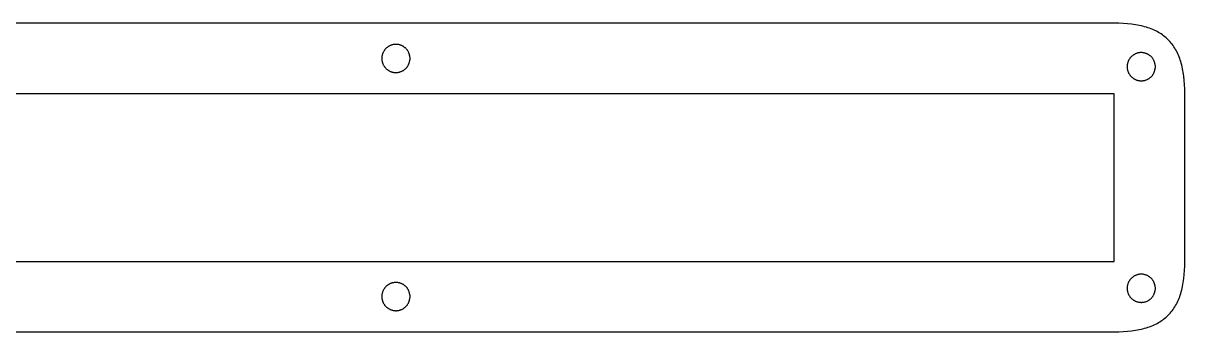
# Model space of a CAD drawing. Header units: millimetres. Extents: x 499 to 763, y 110 to 145.
# Drawn here: x 630.8 to 762.6, y 109.9 to 144.9 of the extents above; entities that cross this region are included whole.
import ezdxf

# ---------------------------------------------------------------- set-up
doc = ezdxf.new("R2010")
doc.units = ezdxf.units.MM
for name, color, linetype, true_color in [('bigger_exterior', 76, 'Continuous', 0x307816), ('interio_boundary', 76, 'Continuous', 0x307816), ('new_screws_big', 76, 'Continuous', 0x307816)]:
    doc.layers.add(name, color=color, linetype=linetype, true_color=true_color)

msp = doc.modelspace()

# ---------------------------------------------------------------- linework, layer by layer
at = {"layer": 'bigger_exterior'}
for p, q in [((754.63, 144.9), (506.98, 144.9)), ((755.15, 144.9), (754.63, 144.9)), ((755.65, 144.88), (755.15, 144.9)), ((756.13, 144.84), (755.65, 144.88)), ((756.6, 144.79), (756.13, 144.84)), ((756.82, 144.76), (756.6, 144.79)), ((757.04, 144.73), (756.82, 144.76)), ((757.26, 144.69), (757.04, 144.73)), ((757.47, 144.65), (757.26, 144.69)), ((757.67, 144.6), (757.47, 144.65)), ((757.88, 144.56), (757.67, 144.6)), ((758.07, 144.5), (757.88, 144.56)), ((758.27, 144.45), (758.07, 144.5)), ((758.45, 144.39), (758.27, 144.45)), ((758.64, 144.33), (758.45, 144.39)), ((758.82, 144.26), (758.64, 144.33)), ((758.99, 144.19), (758.82, 144.26)), ((759.16, 144.11), (758.99, 144.19)), ((759.33, 144.03), (759.16, 144.11)), ((759.49, 143.95), (759.33, 144.03)), ((759.65, 143.86), (759.49, 143.95)), ((759.8, 143.77), (759.65, 143.86)), ((759.95, 143.68), (759.8, 143.77)), ((760.09, 143.58), (759.95, 143.68)), ((760.23, 143.48), (760.09, 143.58)), ((760.37, 143.37), (760.23, 143.48)), ((760.5, 143.26), (760.37, 143.37)), ((760.63, 143.14), (760.5, 143.26)), ((760.75, 143.02), (760.63, 143.14)), ((760.87, 142.9), (760.75, 143.02)), ((760.98, 142.77), (760.87, 142.9)), ((761.1, 142.64), (760.98, 142.77)), ((761.2, 142.51), (761.1, 142.64)), ((761.3, 142.37), (761.2, 142.51)), ((761.4, 142.22), (761.3, 142.37)), ((761.5, 142.07), (761.4, 142.22)), ((761.59, 141.92), (761.5, 142.07)), ((761.68, 141.76), (761.59, 141.92)), ((761.76, 141.6), (761.68, 141.76)), ((761.84, 141.44), (761.76, 141.6)), ((761.91, 141.27), (761.84, 141.44)), ((761.98, 141.09), (761.91, 141.27)), ((762.05, 140.91), (761.98, 141.09)), ((762.11, 140.73), (762.05, 140.91)), ((762.17, 140.54), (762.11, 140.73)), ((762.23, 140.35), (762.17, 140.54)), ((762.28, 140.15), (762.23, 140.35)), ((762.33, 139.95), (762.28, 140.15)), ((762.38, 139.74), (762.33, 139.95)), ((762.42, 139.53), (762.38, 139.74)), ((762.45, 139.32), (762.42, 139.53)), ((762.49, 139.1), (762.45, 139.32)), ((762.52, 138.87), (762.49, 139.1)), ((762.57, 138.41), (762.52, 138.87)), ((762.6, 137.93), (762.57, 138.41)), ((762.62, 137.42), (762.6, 137.93)), ((762.63, 136.9), (762.62, 137.42)), ((762.63, 117.85), (762.63, 136.9)), ((762.6, 116.83), (762.62, 117.33)), ((762.62, 117.33), (762.63, 117.85)), ((762.52, 115.89), (762.57, 116.35)), ((762.57, 116.35), (762.6, 116.83)), ((762.28, 114.61), (762.33, 114.81)), ((762.33, 114.81), (762.38, 115.01)), ((762.38, 115.01), (762.42, 115.23)), ((762.42, 115.23), (762.45, 115.44)), ((762.45, 115.44), (762.49, 115.66)), ((762.49, 115.66), (762.52, 115.89)), ((761.84, 113.32), (761.91, 113.49)), ((761.91, 113.49), (761.98, 113.67)), ((761.98, 113.67), (762.05, 113.84)), ((762.05, 113.84), (762.11, 114.03)), ((762.11, 114.03), (762.17, 114.22)), ((762.17, 114.22), (762.23, 114.41)), ((762.23, 114.41), (762.28, 114.61)), ((760.98, 111.98), (761.1, 112.11)), ((761.1, 112.11), (761.2, 112.25)), ((761.2, 112.25), (761.3, 112.39)), ((761.3, 112.39), (761.4, 112.53)), ((761.4, 112.53), (761.5, 112.68)), ((761.5, 112.68), (761.59, 112.84)), ((761.59, 112.84), (761.68, 112.99)), ((761.68, 112.99), (761.76, 113.15)), ((761.76, 113.15), (761.84, 113.32)), ((759.33, 110.72), (759.49, 110.81)), ((759.49, 110.81), (759.65, 110.89)), ((759.65, 110.89), (759.8, 110.98)), ((759.8, 110.98), (759.95, 111.08)), ((759.95, 111.08), (760.09, 111.18)), ((760.09, 111.18), (760.23, 111.28)), ((760.23, 111.28), (760.37, 111.39)), ((760.37, 111.39), (760.5, 111.5)), ((760.5, 111.5), (760.63, 111.61)), ((760.63, 111.61), (760.75, 111.73)), ((760.75, 111.73), (760.87, 111.86)), ((760.87, 111.86), (760.98, 111.98)), ((506.98, 109.85), (754.63, 109.85)), ((754.63, 109.85), (755.15, 109.86)), ((755.15, 109.86), (755.65, 109.88)), ((755.65, 109.88), (756.13, 109.92)), ((756.13, 109.92), (756.6, 109.96)), ((756.6, 109.96), (756.82, 109.99)), ((756.82, 109.99), (757.04, 110.03)), ((757.04, 110.03), (757.26, 110.07)), ((757.26, 110.07), (757.47, 110.11)), ((757.47, 110.11), (757.67, 110.15)), ((757.67, 110.15), (757.88, 110.2)), ((757.88, 110.2), (758.07, 110.25)), ((758.07, 110.25), (758.27, 110.31)), ((758.27, 110.31), (758.45, 110.37)), ((758.45, 110.37), (758.64, 110.43)), ((758.64, 110.43), (758.82, 110.5)), ((758.82, 110.5), (758.99, 110.57)), ((758.99, 110.57), (759.16, 110.64)), ((759.16, 110.64), (759.33, 110.72))]:
    msp.add_line(p, q, dxfattribs=at)
at = {"layer": 'interio_boundary'}
for p, q in [((754.63, 136.9), (506.98, 136.9)), ((754.63, 117.85), (754.63, 136.9)), ((506.98, 117.85), (754.63, 117.85))]:
    msp.add_line(p, q, dxfattribs=at)
at = {"layer": 'new_screws_big'}
for p, q in [((672.46, 142.37), (672.41, 142.35)), ((672.52, 142.39), (672.46, 142.37)), ((672.57, 142.41), (672.52, 142.39)), ((672.62, 142.43), (672.57, 142.41)), ((672.67, 142.45), (672.62, 142.43)), ((672.73, 142.46), (672.67, 142.45)), ((672.78, 142.47), (672.73, 142.46)), ((672.84, 142.48), (672.78, 142.47)), ((672.89, 142.49), (672.84, 142.48)), ((672.95, 142.5), (672.89, 142.49)), ((673, 142.5), (672.95, 142.5)), ((673.06, 142.5), (673, 142.5)), ((673.11, 142.5), (673.06, 142.5)), ((673.17, 142.5), (673.11, 142.5)), ((673.22, 142.5), (673.17, 142.5)), ((673.28, 142.49), (673.22, 142.5)), ((673.33, 142.49), (673.28, 142.49)), ((673.39, 142.48), (673.33, 142.49)), ((673.44, 142.47), (673.39, 142.48)), ((673.5, 142.45), (673.44, 142.47)), ((673.55, 142.44), (673.5, 142.45)), ((673.6, 142.42), (673.55, 142.44)), ((673.66, 142.4), (673.6, 142.42)), ((673.71, 142.38), (673.66, 142.4)), ((673.76, 142.36), (673.71, 142.38)), ((671.51, 141.1), (671.5, 141.04)), ((671.52, 141.15), (671.51, 141.1)), ((671.53, 141.21), (671.52, 141.15)), ((671.54, 141.26), (671.53, 141.21)), ((671.55, 141.31), (671.54, 141.26)), ((671.57, 141.37), (671.55, 141.31)), ((671.59, 141.42), (671.57, 141.37)), ((671.6, 141.47), (671.59, 141.42)), ((671.62, 141.52), (671.6, 141.47)), ((671.65, 141.58), (671.62, 141.52)), ((671.67, 141.63), (671.65, 141.58)), ((671.7, 141.67), (671.67, 141.63)), ((671.73, 141.72), (671.7, 141.67)), ((671.75, 141.77), (671.73, 141.72)), ((671.79, 141.82), (671.75, 141.77)), ((671.82, 141.86), (671.79, 141.82)), ((671.85, 141.91), (671.82, 141.86)), ((671.89, 141.95), (671.85, 141.91)), ((671.92, 141.99), (671.89, 141.95)), ((671.96, 142.03), (671.92, 141.99)), ((672, 142.07), (671.96, 142.03)), ((672.04, 142.11), (672, 142.07)), ((672.09, 142.14), (672.04, 142.11)), ((672.13, 142.18), (672.09, 142.14)), ((672.17, 142.21), (672.13, 142.18)), ((672.22, 142.24), (672.17, 142.21)), ((672.27, 142.27), (672.22, 142.24)), ((672.32, 142.3), (672.27, 142.27)), ((672.36, 142.32), (672.32, 142.3)), ((672.41, 142.35), (672.36, 142.32)), ((673.81, 142.34), (673.76, 142.36)), ((673.86, 142.31), (673.81, 142.34)), ((673.91, 142.28), (673.86, 142.31)), ((673.95, 142.26), (673.91, 142.28)), ((674, 142.22), (673.95, 142.26)), ((674.05, 142.19), (674, 142.22)), ((674.09, 142.16), (674.05, 142.19)), ((674.13, 142.12), (674.09, 142.16)), ((674.18, 142.09), (674.13, 142.12)), ((674.22, 142.05), (674.18, 142.09)), ((674.25, 142.01), (674.22, 142.05)), ((674.29, 141.97), (674.25, 142.01)), ((674.33, 141.93), (674.29, 141.97)), ((674.36, 141.88), (674.33, 141.93)), ((674.4, 141.84), (674.36, 141.88)), ((674.43, 141.79), (674.4, 141.84)), ((674.46, 141.75), (674.43, 141.79)), ((674.49, 141.7), (674.46, 141.75)), ((674.51, 141.65), (674.49, 141.7)), ((674.54, 141.6), (674.51, 141.65)), ((674.56, 141.55), (674.54, 141.6)), ((674.58, 141.5), (674.56, 141.55)), ((674.6, 141.45), (674.58, 141.5)), ((674.62, 141.39), (674.6, 141.45)), ((674.64, 141.34), (674.62, 141.39)), ((674.65, 141.29), (674.64, 141.34)), ((674.66, 141.23), (674.65, 141.29)), ((674.67, 141.18), (674.66, 141.23)), ((674.68, 141.12), (674.67, 141.18)), ((674.69, 141.07), (674.68, 141.12)), ((674.7, 141.01), (674.69, 141.07)), ((756.55, 141.09), (756.51, 141.05)), ((756.59, 141.13), (756.55, 141.09)), ((756.63, 141.17), (756.59, 141.13)), ((756.68, 141.2), (756.63, 141.17)), ((756.72, 141.24), (756.68, 141.2)), ((756.76, 141.27), (756.72, 141.24)), ((756.81, 141.3), (756.76, 141.27)), ((756.86, 141.33), (756.81, 141.3)), ((756.91, 141.36), (756.86, 141.33)), ((756.95, 141.38), (756.91, 141.36)), ((757, 141.41), (756.95, 141.38)), ((757.05, 141.43), (757, 141.41)), ((757.11, 141.45), (757.05, 141.43)), ((757.16, 141.47), (757.11, 141.45)), ((757.21, 141.49), (757.16, 141.47)), ((757.26, 141.51), (757.21, 141.49)), ((757.32, 141.52), (757.26, 141.51)), ((757.37, 141.53), (757.32, 141.52)), ((757.43, 141.54), (757.37, 141.53)), ((757.48, 141.55), (757.43, 141.54)), ((757.54, 141.56), (757.48, 141.55)), ((757.59, 141.56), (757.54, 141.56)), ((757.65, 141.56), (757.59, 141.56)), ((757.7, 141.56), (757.65, 141.56)), ((757.76, 141.56), (757.7, 141.56)), ((757.81, 141.56), (757.76, 141.56)), ((757.87, 141.55), (757.81, 141.56)), ((757.92, 141.55), (757.87, 141.55)), ((757.98, 141.54), (757.92, 141.55)), ((758.03, 141.53), (757.98, 141.54)), ((758.09, 141.51), (758.03, 141.53)), ((758.14, 141.5), (758.09, 141.51)), ((758.19, 141.48), (758.14, 141.5)), ((758.25, 141.46), (758.19, 141.48)), ((758.3, 141.44), (758.25, 141.46)), ((758.35, 141.42), (758.3, 141.44)), ((758.4, 141.4), (758.35, 141.42)), ((758.45, 141.37), (758.4, 141.4)), ((758.5, 141.34), (758.45, 141.37)), ((758.54, 141.32), (758.5, 141.34)), ((758.59, 141.29), (758.54, 141.32)), ((758.64, 141.25), (758.59, 141.29)), ((758.68, 141.22), (758.64, 141.25)), ((758.72, 141.18), (758.68, 141.22)), ((758.77, 141.15), (758.72, 141.18)), ((758.81, 141.11), (758.77, 141.15)), ((758.85, 141.07), (758.81, 141.11)), ((758.88, 141.03), (758.85, 141.07)), ((671.5, 141.04), (671.5, 140.99)), ((671.5, 140.99), (671.5, 140.93)), ((671.5, 140.93), (671.5, 140.88)), ((671.5, 140.88), (671.5, 140.82)), ((671.5, 140.82), (671.5, 140.76)), ((671.5, 140.76), (671.51, 140.71)), ((671.51, 140.71), (671.52, 140.65)), ((671.52, 140.65), (671.53, 140.6)), ((671.53, 140.6), (671.54, 140.55)), ((671.54, 140.55), (671.55, 140.49)), ((671.55, 140.49), (671.57, 140.44)), ((671.57, 140.44), (671.59, 140.38)), ((671.59, 140.38), (671.6, 140.33)), ((671.6, 140.33), (671.62, 140.28)), ((671.62, 140.28), (671.65, 140.23)), ((671.65, 140.23), (671.67, 140.18)), ((671.67, 140.18), (671.7, 140.13)), ((671.7, 140.13), (671.73, 140.08)), ((671.73, 140.08), (671.75, 140.04)), ((671.75, 140.04), (671.79, 139.99)), ((671.79, 139.99), (671.82, 139.94)), ((671.82, 139.94), (671.85, 139.9)), ((671.85, 139.9), (671.89, 139.86)), ((671.89, 139.86), (671.92, 139.82)), ((671.92, 139.82), (671.96, 139.78)), ((671.96, 139.78), (672, 139.74)), ((672, 139.74), (672.04, 139.7)), ((674.18, 139.72), (674.22, 139.76)), ((674.22, 139.76), (674.25, 139.8)), ((674.25, 139.8), (674.29, 139.84)), ((674.29, 139.84), (674.33, 139.88)), ((674.33, 139.88), (674.36, 139.92)), ((674.36, 139.92), (674.4, 139.97)), ((674.4, 139.97), (674.43, 140.01)), ((674.43, 140.01), (674.46, 140.06)), ((674.46, 140.06), (674.49, 140.11)), ((674.49, 140.11), (674.51, 140.16)), ((674.51, 140.16), (674.54, 140.21)), ((674.54, 140.21), (674.56, 140.26)), ((674.56, 140.26), (674.58, 140.31)), ((674.58, 140.31), (674.6, 140.36)), ((674.6, 140.36), (674.62, 140.41)), ((674.62, 140.41), (674.64, 140.46)), ((674.64, 140.46), (674.65, 140.52)), ((674.65, 140.52), (674.66, 140.57)), ((674.66, 140.57), (674.67, 140.63)), ((674.67, 140.63), (674.68, 140.68)), ((674.68, 140.68), (674.69, 140.74)), ((674.69, 140.74), (674.7, 140.79)), ((674.7, 140.96), (674.7, 141.01)), ((674.7, 140.9), (674.7, 140.96)), ((674.7, 140.85), (674.7, 140.9)), ((674.7, 140.79), (674.7, 140.85)), ((756.1, 140.1), (756.09, 140.05)), ((756.09, 140.05), (756.09, 139.99)), ((756.09, 139.99), (756.09, 139.94)), ((756.09, 139.94), (756.09, 139.88)), ((756.09, 139.88), (756.1, 139.83)), ((756.11, 140.21), (756.1, 140.16)), ((756.1, 140.16), (756.1, 140.1)), ((756.1, 139.83), (756.1, 139.77)), ((756.1, 139.77), (756.11, 139.71)), ((756.12, 140.27), (756.11, 140.21)), ((756.13, 140.32), (756.12, 140.27)), ((756.14, 140.38), (756.13, 140.32)), ((756.16, 140.43), (756.14, 140.38)), ((756.18, 140.48), (756.16, 140.43)), ((756.19, 140.53), (756.18, 140.48)), ((756.22, 140.59), (756.19, 140.53)), ((756.24, 140.64), (756.22, 140.59)), ((756.26, 140.69), (756.24, 140.64)), ((756.29, 140.74), (756.26, 140.69)), ((756.32, 140.78), (756.29, 140.74)), ((756.34, 140.83), (756.32, 140.78)), ((756.38, 140.88), (756.34, 140.83)), ((756.41, 140.92), (756.38, 140.88)), ((756.44, 140.97), (756.41, 140.92)), ((756.48, 141.01), (756.44, 140.97)), ((756.51, 141.05), (756.48, 141.01)), ((758.92, 140.99), (758.88, 141.03)), ((758.95, 140.94), (758.92, 140.99)), ((758.99, 140.9), (758.95, 140.94)), ((759.02, 140.85), (758.99, 140.9)), ((759.05, 140.81), (759.02, 140.85)), ((759.08, 140.76), (759.05, 140.81)), ((759.1, 140.71), (759.08, 140.76)), ((759.13, 140.66), (759.1, 140.71)), ((759.15, 140.61), (759.13, 140.66)), ((759.17, 140.56), (759.15, 140.61)), ((759.19, 140.51), (759.17, 140.56)), ((759.21, 140.46), (759.19, 140.51)), ((759.23, 140.4), (759.21, 140.46)), ((759.24, 140.35), (759.23, 140.4)), ((759.25, 140.29), (759.24, 140.35)), ((759.27, 140.24), (759.25, 140.29)), ((759.27, 140.19), (759.27, 140.24)), ((759.28, 140.13), (759.27, 140.19)), ((759.27, 139.74), (759.28, 139.8)), ((759.27, 139.69), (759.27, 139.74)), ((759.29, 140.07), (759.28, 140.13)), ((759.28, 139.8), (759.29, 139.85)), ((759.29, 140.02), (759.29, 140.07)), ((759.29, 139.96), (759.29, 140.02)), ((759.29, 139.91), (759.29, 139.96)), ((759.29, 139.85), (759.29, 139.91)), ((672.04, 139.7), (672.09, 139.66)), ((672.09, 139.66), (672.13, 139.63)), ((672.13, 139.63), (672.17, 139.6)), ((672.17, 139.6), (672.22, 139.57)), ((672.22, 139.57), (672.27, 139.54)), ((672.27, 139.54), (672.32, 139.51)), ((672.32, 139.51), (672.36, 139.48)), ((672.36, 139.48), (672.41, 139.46)), ((672.41, 139.46), (672.46, 139.43)), ((672.46, 139.43), (672.52, 139.41)), ((672.52, 139.41), (672.57, 139.39)), ((672.57, 139.39), (672.62, 139.38)), ((672.62, 139.38), (672.67, 139.36)), ((672.67, 139.36), (672.73, 139.35)), ((672.73, 139.35), (672.78, 139.33)), ((672.78, 139.33), (672.84, 139.32)), ((672.84, 139.32), (672.89, 139.32)), ((672.89, 139.32), (672.95, 139.31)), ((672.95, 139.31), (673, 139.31)), ((673, 139.31), (673.06, 139.3)), ((673.06, 139.3), (673.11, 139.3)), ((673.11, 139.3), (673.17, 139.3)), ((673.17, 139.3), (673.22, 139.31)), ((673.22, 139.31), (673.28, 139.31)), ((673.28, 139.31), (673.33, 139.32)), ((673.33, 139.32), (673.39, 139.33)), ((673.39, 139.33), (673.44, 139.34)), ((673.44, 139.34), (673.5, 139.35)), ((673.5, 139.35), (673.55, 139.37)), ((673.55, 139.37), (673.6, 139.38)), ((673.6, 139.38), (673.66, 139.4)), ((673.66, 139.4), (673.71, 139.42)), ((673.71, 139.42), (673.76, 139.45)), ((673.76, 139.45), (673.81, 139.47)), ((673.81, 139.47), (673.86, 139.49)), ((673.86, 139.49), (673.91, 139.52)), ((673.91, 139.52), (673.95, 139.55)), ((673.95, 139.55), (674, 139.58)), ((674, 139.58), (674.05, 139.61)), ((674.05, 139.61), (674.09, 139.65)), ((674.09, 139.65), (674.13, 139.68)), ((674.13, 139.68), (674.18, 139.72)), ((756.11, 139.71), (756.12, 139.66)), ((756.12, 139.66), (756.13, 139.61)), ((756.13, 139.61), (756.14, 139.55)), ((756.14, 139.55), (756.16, 139.5)), ((756.16, 139.5), (756.18, 139.45)), ((756.18, 139.45), (756.19, 139.39)), ((756.19, 139.39), (756.22, 139.34)), ((756.22, 139.34), (756.24, 139.29)), ((756.24, 139.29), (756.26, 139.24)), ((756.26, 139.24), (756.29, 139.19)), ((756.29, 139.19), (756.32, 139.14)), ((756.32, 139.14), (756.34, 139.1)), ((756.34, 139.1), (756.38, 139.05)), ((756.38, 139.05), (756.41, 139.01)), ((756.41, 139.01), (756.44, 138.96)), ((756.44, 138.96), (756.48, 138.92)), ((756.48, 138.92), (756.51, 138.88)), ((756.51, 138.88), (756.55, 138.84)), ((756.55, 138.84), (756.59, 138.8)), ((756.59, 138.8), (756.63, 138.76)), ((756.63, 138.76), (756.68, 138.73)), ((756.68, 138.73), (756.72, 138.69)), ((756.72, 138.69), (756.76, 138.66)), ((756.76, 138.66), (756.81, 138.63)), ((756.81, 138.63), (756.86, 138.6)), ((756.86, 138.6), (756.91, 138.57)), ((756.91, 138.57), (756.95, 138.54)), ((756.95, 138.54), (757, 138.52)), ((757, 138.52), (757.05, 138.5)), ((757.05, 138.5), (757.11, 138.47)), ((757.11, 138.47), (757.16, 138.45)), ((757.16, 138.45), (757.21, 138.44)), ((757.21, 138.44), (757.26, 138.42)), ((757.26, 138.42), (757.32, 138.41)), ((758.09, 138.41), (758.14, 138.43)), ((758.14, 138.43), (758.19, 138.45)), ((758.19, 138.45), (758.25, 138.46)), ((758.25, 138.46), (758.3, 138.48)), ((758.3, 138.48), (758.35, 138.51)), ((758.35, 138.51), (758.4, 138.53)), ((758.4, 138.53), (758.45, 138.56)), ((758.45, 138.56), (758.5, 138.58)), ((758.5, 138.58), (758.54, 138.61)), ((758.54, 138.61), (758.59, 138.64)), ((758.59, 138.64), (758.64, 138.67)), ((758.64, 138.67), (758.68, 138.71)), ((758.68, 138.71), (758.72, 138.74)), ((758.72, 138.74), (758.77, 138.78)), ((758.77, 138.78), (758.81, 138.82)), ((758.81, 138.82), (758.85, 138.86)), ((758.85, 138.86), (758.88, 138.9)), ((758.88, 138.9), (758.92, 138.94)), ((758.92, 138.94), (758.95, 138.98)), ((758.95, 138.98), (758.99, 139.03)), ((758.99, 139.03), (759.02, 139.07)), ((759.02, 139.07), (759.05, 139.12)), ((759.05, 139.12), (759.08, 139.17)), ((759.08, 139.17), (759.1, 139.22)), ((759.1, 139.22), (759.13, 139.27)), ((759.13, 139.27), (759.15, 139.32)), ((759.15, 139.32), (759.17, 139.37)), ((759.17, 139.37), (759.19, 139.42)), ((759.19, 139.42), (759.21, 139.47)), ((759.21, 139.47), (759.23, 139.53)), ((759.23, 139.53), (759.24, 139.58)), ((759.24, 139.58), (759.25, 139.63)), ((759.25, 139.63), (759.27, 139.69)), ((757.32, 138.41), (757.37, 138.4)), ((757.37, 138.4), (757.43, 138.39)), ((757.43, 138.39), (757.48, 138.38)), ((757.48, 138.38), (757.54, 138.37)), ((757.54, 138.37), (757.59, 138.37)), ((757.59, 138.37), (757.65, 138.36)), ((757.65, 138.36), (757.7, 138.36)), ((757.7, 138.36), (757.76, 138.37)), ((757.76, 138.37), (757.81, 138.37)), ((757.81, 138.37), (757.87, 138.37)), ((757.87, 138.37), (757.92, 138.38)), ((757.92, 138.38), (757.98, 138.39)), ((757.98, 138.39), (758.03, 138.4)), ((758.03, 138.4), (758.09, 138.41)), ((756.68, 116.03), (756.63, 115.99)), ((756.72, 116.07), (756.68, 116.03)), ((756.76, 116.1), (756.72, 116.07)), ((756.81, 116.13), (756.76, 116.1)), ((756.86, 116.16), (756.81, 116.13)), ((756.91, 116.19), (756.86, 116.16)), ((756.95, 116.21), (756.91, 116.19)), ((757, 116.24), (756.95, 116.21)), ((757.05, 116.26), (757, 116.24)), ((757.11, 116.28), (757.05, 116.26)), ((757.16, 116.3), (757.11, 116.28)), ((757.21, 116.32), (757.16, 116.3)), ((757.26, 116.33), (757.21, 116.32)), ((757.32, 116.35), (757.26, 116.33)), ((757.37, 116.36), (757.32, 116.35)), ((757.43, 116.37), (757.37, 116.36)), ((757.48, 116.38), (757.43, 116.37)), ((757.54, 116.39), (757.48, 116.38)), ((757.59, 116.39), (757.54, 116.39)), ((757.65, 116.39), (757.59, 116.39)), ((757.7, 116.39), (757.65, 116.39)), ((757.76, 116.39), (757.7, 116.39)), ((757.81, 116.39), (757.76, 116.39)), ((757.87, 116.38), (757.81, 116.39)), ((757.92, 116.38), (757.87, 116.38)), ((757.98, 116.37), (757.92, 116.38)), ((758.03, 116.35), (757.98, 116.37)), ((758.09, 116.34), (758.03, 116.35)), ((758.14, 116.33), (758.09, 116.34)), ((758.19, 116.31), (758.14, 116.33)), ((758.25, 116.29), (758.19, 116.31)), ((758.3, 116.27), (758.25, 116.29)), ((758.35, 116.25), (758.3, 116.27)), ((758.4, 116.23), (758.35, 116.25)), ((758.45, 116.2), (758.4, 116.23)), ((758.5, 116.17), (758.45, 116.2)), ((758.54, 116.14), (758.5, 116.17)), ((758.59, 116.11), (758.54, 116.14)), ((758.64, 116.08), (758.59, 116.11)), ((758.68, 116.05), (758.64, 116.08)), ((758.72, 116.01), (758.68, 116.05)), ((758.77, 115.98), (758.72, 116.01)), ((671.75, 114.72), (671.73, 114.67)), ((671.79, 114.77), (671.75, 114.72)), ((671.82, 114.81), (671.79, 114.77)), ((671.85, 114.86), (671.82, 114.81)), ((671.89, 114.9), (671.85, 114.86)), ((671.92, 114.94), (671.89, 114.9)), ((671.96, 114.98), (671.92, 114.94)), ((672, 115.02), (671.96, 114.98)), ((672.04, 115.06), (672, 115.02)), ((672.09, 115.09), (672.04, 115.06)), ((672.13, 115.13), (672.09, 115.09)), ((672.17, 115.16), (672.13, 115.13)), ((672.22, 115.19), (672.17, 115.16)), ((672.27, 115.22), (672.22, 115.19)), ((672.32, 115.25), (672.27, 115.22)), ((672.36, 115.27), (672.32, 115.25)), ((672.41, 115.3), (672.36, 115.27)), ((672.46, 115.32), (672.41, 115.3)), ((672.52, 115.34), (672.46, 115.32)), ((672.57, 115.36), (672.52, 115.34)), ((672.62, 115.38), (672.57, 115.36)), ((672.67, 115.4), (672.62, 115.38)), ((672.73, 115.41), (672.67, 115.4)), ((672.78, 115.42), (672.73, 115.41)), ((672.84, 115.43), (672.78, 115.42)), ((672.89, 115.44), (672.84, 115.43)), ((672.95, 115.45), (672.89, 115.44)), ((673, 115.45), (672.95, 115.45)), ((673.06, 115.45), (673, 115.45)), ((673.11, 115.45), (673.06, 115.45)), ((673.17, 115.45), (673.11, 115.45)), ((673.22, 115.45), (673.17, 115.45)), ((673.28, 115.44), (673.22, 115.45)), ((673.33, 115.44), (673.28, 115.44)), ((673.39, 115.43), (673.33, 115.44)), ((673.44, 115.42), (673.39, 115.43)), ((673.5, 115.4), (673.44, 115.42)), ((673.55, 115.39), (673.5, 115.4)), ((673.6, 115.37), (673.55, 115.39)), ((673.66, 115.35), (673.6, 115.37)), ((673.71, 115.33), (673.66, 115.35)), ((673.76, 115.31), (673.71, 115.33)), ((673.81, 115.29), (673.76, 115.31)), ((673.86, 115.26), (673.81, 115.29)), ((673.91, 115.23), (673.86, 115.26)), ((673.95, 115.21), (673.91, 115.23)), ((674, 115.17), (673.95, 115.21)), ((674.05, 115.14), (674, 115.17)), ((674.09, 115.11), (674.05, 115.14)), ((674.13, 115.07), (674.09, 115.11)), ((674.18, 115.04), (674.13, 115.07)), ((674.22, 115), (674.18, 115.04)), ((674.25, 114.96), (674.22, 115)), ((674.29, 114.92), (674.25, 114.96)), ((674.33, 114.88), (674.29, 114.92)), ((674.36, 114.83), (674.33, 114.88)), ((674.4, 114.79), (674.36, 114.83)), ((674.43, 114.74), (674.4, 114.79)), ((674.46, 114.7), (674.43, 114.74)), ((674.49, 114.65), (674.46, 114.7)), ((756.1, 114.93), (756.09, 114.88)), ((756.09, 114.88), (756.09, 114.82)), ((756.09, 114.82), (756.09, 114.76)), ((756.09, 114.76), (756.09, 114.71)), ((756.09, 114.71), (756.1, 114.65)), ((756.11, 115.04), (756.1, 114.99)), ((756.1, 114.99), (756.1, 114.93)), ((756.12, 115.1), (756.11, 115.04)), ((756.13, 115.15), (756.12, 115.1)), ((756.14, 115.2), (756.13, 115.15)), ((756.16, 115.26), (756.14, 115.2)), ((756.18, 115.31), (756.16, 115.26)), ((756.19, 115.36), (756.18, 115.31)), ((756.22, 115.41), (756.19, 115.36)), ((756.24, 115.47), (756.22, 115.41)), ((756.26, 115.52), (756.24, 115.47)), ((756.29, 115.56), (756.26, 115.52)), ((756.32, 115.61), (756.29, 115.56)), ((756.34, 115.66), (756.32, 115.61)), ((756.38, 115.71), (756.34, 115.66)), ((756.41, 115.75), (756.38, 115.71)), ((756.44, 115.79), (756.41, 115.75)), ((756.48, 115.84), (756.44, 115.79)), ((756.51, 115.88), (756.48, 115.84)), ((756.55, 115.92), (756.51, 115.88)), ((756.59, 115.96), (756.55, 115.92)), ((756.63, 115.99), (756.59, 115.96)), ((758.81, 115.94), (758.77, 115.98)), ((758.85, 115.9), (758.81, 115.94)), ((758.88, 115.86), (758.85, 115.9)), ((758.92, 115.82), (758.88, 115.86)), ((758.95, 115.77), (758.92, 115.82)), ((758.99, 115.73), (758.95, 115.77)), ((759.02, 115.68), (758.99, 115.73)), ((759.05, 115.64), (759.02, 115.68)), ((759.08, 115.59), (759.05, 115.64)), ((759.1, 115.54), (759.08, 115.59)), ((759.13, 115.49), (759.1, 115.54)), ((759.15, 115.44), (759.13, 115.49)), ((759.17, 115.39), (759.15, 115.44)), ((759.19, 115.34), (759.17, 115.39)), ((759.21, 115.28), (759.19, 115.34)), ((759.23, 115.23), (759.21, 115.28)), ((759.24, 115.18), (759.23, 115.23)), ((759.25, 115.12), (759.24, 115.18)), ((759.27, 115.07), (759.25, 115.12)), ((759.27, 115.01), (759.27, 115.07)), ((759.28, 114.96), (759.27, 115.01)), ((759.29, 114.9), (759.28, 114.96)), ((759.29, 114.85), (759.29, 114.9)), ((759.29, 114.79), (759.29, 114.85)), ((759.29, 114.74), (759.29, 114.79)), ((759.29, 114.68), (759.29, 114.74)), ((671.51, 114.05), (671.5, 113.99)), ((671.5, 113.99), (671.5, 113.94)), ((671.5, 113.94), (671.5, 113.88)), ((671.5, 113.88), (671.5, 113.83)), ((671.5, 113.83), (671.5, 113.77)), ((671.5, 113.77), (671.5, 113.71)), ((671.5, 113.71), (671.51, 113.66)), ((671.52, 114.1), (671.51, 114.05)), ((671.51, 113.66), (671.52, 113.6)), ((671.53, 114.16), (671.52, 114.1)), ((671.52, 113.6), (671.53, 113.55)), ((671.54, 114.21), (671.53, 114.16)), ((671.53, 113.55), (671.54, 113.5)), ((671.55, 114.26), (671.54, 114.21)), ((671.54, 113.5), (671.55, 113.44)), ((671.57, 114.32), (671.55, 114.26)), ((671.55, 113.44), (671.57, 113.39)), ((671.59, 114.37), (671.57, 114.32)), ((671.57, 113.39), (671.59, 113.33)), ((671.6, 114.42), (671.59, 114.37)), ((671.62, 114.47), (671.6, 114.42)), ((671.65, 114.53), (671.62, 114.47)), ((671.67, 114.58), (671.65, 114.53)), ((671.7, 114.62), (671.67, 114.58)), ((671.73, 114.67), (671.7, 114.62)), ((674.51, 114.6), (674.49, 114.65)), ((674.54, 114.55), (674.51, 114.6)), ((674.56, 114.5), (674.54, 114.55)), ((674.58, 114.45), (674.56, 114.5)), ((674.6, 114.4), (674.58, 114.45)), ((674.62, 114.34), (674.6, 114.4)), ((674.64, 114.29), (674.62, 114.34)), ((674.62, 113.36), (674.64, 113.41)), ((674.65, 114.24), (674.64, 114.29)), ((674.64, 113.41), (674.65, 113.47)), ((674.66, 114.18), (674.65, 114.24)), ((674.65, 113.47), (674.66, 113.52)), ((674.67, 114.13), (674.66, 114.18)), ((674.66, 113.52), (674.67, 113.58)), ((674.68, 114.07), (674.67, 114.13)), ((674.67, 113.58), (674.68, 113.63)), ((674.69, 114.02), (674.68, 114.07)), ((674.68, 113.63), (674.69, 113.69)), ((674.7, 113.96), (674.69, 114.02)), ((674.69, 113.69), (674.7, 113.74)), ((674.7, 113.91), (674.7, 113.96)), ((674.7, 113.85), (674.7, 113.91)), ((674.7, 113.8), (674.7, 113.85)), ((674.7, 113.74), (674.7, 113.8)), ((756.1, 114.65), (756.1, 114.6)), ((756.1, 114.6), (756.11, 114.54)), ((756.11, 114.54), (756.12, 114.49)), ((756.12, 114.49), (756.13, 114.43)), ((756.13, 114.43), (756.14, 114.38)), ((756.14, 114.38), (756.16, 114.33)), ((756.16, 114.33), (756.18, 114.27)), ((756.18, 114.27), (756.19, 114.22)), ((756.19, 114.22), (756.22, 114.17)), ((756.22, 114.17), (756.24, 114.12)), ((756.24, 114.12), (756.26, 114.07)), ((756.26, 114.07), (756.29, 114.02)), ((756.29, 114.02), (756.32, 113.97)), ((756.32, 113.97), (756.34, 113.93)), ((756.34, 113.93), (756.38, 113.88)), ((756.38, 113.88), (756.41, 113.83)), ((756.41, 113.83), (756.44, 113.79)), ((756.44, 113.79), (756.48, 113.75)), ((756.48, 113.75), (756.51, 113.71)), ((756.51, 113.71), (756.55, 113.67)), ((756.55, 113.67), (756.59, 113.63)), ((756.59, 113.63), (756.63, 113.59)), ((756.63, 113.59), (756.68, 113.55)), ((756.68, 113.55), (756.72, 113.52)), ((756.72, 113.52), (756.76, 113.49)), ((756.76, 113.49), (756.81, 113.46)), ((756.81, 113.46), (756.86, 113.43)), ((756.86, 113.43), (756.91, 113.4)), ((756.91, 113.4), (756.95, 113.37)), ((756.95, 113.37), (757, 113.35)), ((758.4, 113.36), (758.45, 113.38)), ((758.45, 113.38), (758.5, 113.41)), ((758.5, 113.41), (758.54, 113.44)), ((758.54, 113.44), (758.59, 113.47)), ((758.59, 113.47), (758.64, 113.5)), ((758.64, 113.5), (758.68, 113.54)), ((758.68, 113.54), (758.72, 113.57)), ((758.72, 113.57), (758.77, 113.61)), ((758.77, 113.61), (758.81, 113.65)), ((758.81, 113.65), (758.85, 113.69)), ((758.85, 113.69), (758.88, 113.73)), ((758.88, 113.73), (758.92, 113.77)), ((758.92, 113.77), (758.95, 113.81)), ((758.95, 113.81), (758.99, 113.86)), ((758.99, 113.86), (759.02, 113.9)), ((759.02, 113.9), (759.05, 113.95)), ((759.05, 113.95), (759.08, 114)), ((759.08, 114), (759.1, 114.05)), ((759.1, 114.05), (759.13, 114.09)), ((759.13, 114.09), (759.15, 114.15)), ((759.15, 114.15), (759.17, 114.2)), ((759.17, 114.2), (759.19, 114.25)), ((759.19, 114.25), (759.21, 114.3)), ((759.21, 114.3), (759.23, 114.35)), ((759.23, 114.35), (759.24, 114.41)), ((759.24, 114.41), (759.25, 114.46)), ((759.25, 114.46), (759.27, 114.52)), ((759.27, 114.57), (759.28, 114.63)), ((759.27, 114.52), (759.27, 114.57)), ((759.28, 114.63), (759.29, 114.68)), ((671.59, 113.33), (671.6, 113.28)), ((671.6, 113.28), (671.62, 113.23)), ((671.62, 113.23), (671.65, 113.18)), ((671.65, 113.18), (671.67, 113.13)), ((671.67, 113.13), (671.7, 113.08)), ((671.7, 113.08), (671.73, 113.03)), ((671.73, 113.03), (671.75, 112.99)), ((671.75, 112.99), (671.79, 112.94)), ((671.79, 112.94), (671.82, 112.89)), ((671.82, 112.89), (671.85, 112.85)), ((671.85, 112.85), (671.89, 112.81)), ((671.89, 112.81), (671.92, 112.77)), ((671.92, 112.77), (671.96, 112.73)), ((671.96, 112.73), (672, 112.69)), ((672, 112.69), (672.04, 112.65)), ((672.04, 112.65), (672.09, 112.61)), ((672.09, 112.61), (672.13, 112.58)), ((672.13, 112.58), (672.17, 112.55)), ((672.17, 112.55), (672.22, 112.52)), ((672.22, 112.52), (672.27, 112.49)), ((672.27, 112.49), (672.32, 112.46)), ((672.32, 112.46), (672.36, 112.43)), ((672.36, 112.43), (672.41, 112.41)), ((672.41, 112.41), (672.46, 112.38)), ((672.46, 112.38), (672.52, 112.36)), ((672.52, 112.36), (672.57, 112.34)), ((672.57, 112.34), (672.62, 112.33)), ((672.62, 112.33), (672.67, 112.31)), ((672.67, 112.31), (672.73, 112.3)), ((672.73, 112.3), (672.78, 112.28)), ((672.78, 112.28), (672.84, 112.27)), ((672.84, 112.27), (672.89, 112.27)), ((672.89, 112.27), (672.95, 112.26)), ((672.95, 112.26), (673, 112.26)), ((673, 112.26), (673.06, 112.25)), ((673.06, 112.25), (673.11, 112.25)), ((673.11, 112.25), (673.17, 112.25)), ((673.17, 112.25), (673.22, 112.26)), ((673.22, 112.26), (673.28, 112.26)), ((673.28, 112.26), (673.33, 112.27)), ((673.33, 112.27), (673.39, 112.28)), ((673.39, 112.28), (673.44, 112.29)), ((673.44, 112.29), (673.5, 112.3)), ((673.5, 112.3), (673.55, 112.32)), ((673.55, 112.32), (673.6, 112.33)), ((673.6, 112.33), (673.66, 112.35)), ((673.66, 112.35), (673.71, 112.37)), ((673.71, 112.37), (673.76, 112.4)), ((673.76, 112.4), (673.81, 112.42)), ((673.81, 112.42), (673.86, 112.44)), ((673.86, 112.44), (673.91, 112.47)), ((673.91, 112.47), (673.95, 112.5)), ((673.95, 112.5), (674, 112.53)), ((674, 112.53), (674.05, 112.56)), ((674.05, 112.56), (674.09, 112.6)), ((674.09, 112.6), (674.13, 112.63)), ((674.13, 112.63), (674.18, 112.67)), ((674.18, 112.67), (674.22, 112.71)), ((674.22, 112.71), (674.25, 112.75)), ((674.25, 112.75), (674.29, 112.79)), ((674.29, 112.79), (674.33, 112.83)), ((674.33, 112.83), (674.36, 112.87)), ((674.36, 112.87), (674.4, 112.92)), ((674.4, 112.92), (674.43, 112.96)), ((674.43, 112.96), (674.46, 113.01)), ((674.46, 113.01), (674.49, 113.06)), ((674.49, 113.06), (674.51, 113.11)), ((674.51, 113.11), (674.54, 113.16)), ((674.54, 113.16), (674.56, 113.21)), ((674.56, 113.21), (674.58, 113.26)), ((674.58, 113.26), (674.6, 113.31)), ((674.6, 113.31), (674.62, 113.36)), ((757, 113.35), (757.05, 113.32)), ((757.05, 113.32), (757.11, 113.3)), ((757.11, 113.3), (757.16, 113.28)), ((757.16, 113.28), (757.21, 113.27)), ((757.21, 113.27), (757.26, 113.25)), ((757.26, 113.25), (757.32, 113.24)), ((757.32, 113.24), (757.37, 113.22)), ((757.37, 113.22), (757.43, 113.21)), ((757.43, 113.21), (757.48, 113.21)), ((757.48, 113.21), (757.54, 113.2)), ((757.54, 113.2), (757.59, 113.2)), ((757.59, 113.2), (757.65, 113.19)), ((757.65, 113.19), (757.7, 113.19)), ((757.7, 113.19), (757.76, 113.19)), ((757.76, 113.19), (757.81, 113.2)), ((757.81, 113.2), (757.87, 113.2)), ((757.87, 113.2), (757.92, 113.21)), ((757.92, 113.21), (757.98, 113.22)), ((757.98, 113.22), (758.03, 113.23)), ((758.03, 113.23), (758.09, 113.24)), ((758.09, 113.24), (758.14, 113.26)), ((758.14, 113.26), (758.19, 113.27)), ((758.19, 113.27), (758.25, 113.29)), ((758.25, 113.29), (758.3, 113.31)), ((758.3, 113.31), (758.35, 113.33)), ((758.35, 113.33), (758.4, 113.36))]:
    msp.add_line(p, q, dxfattribs=at)

doc.saveas('drawing.dxf')
